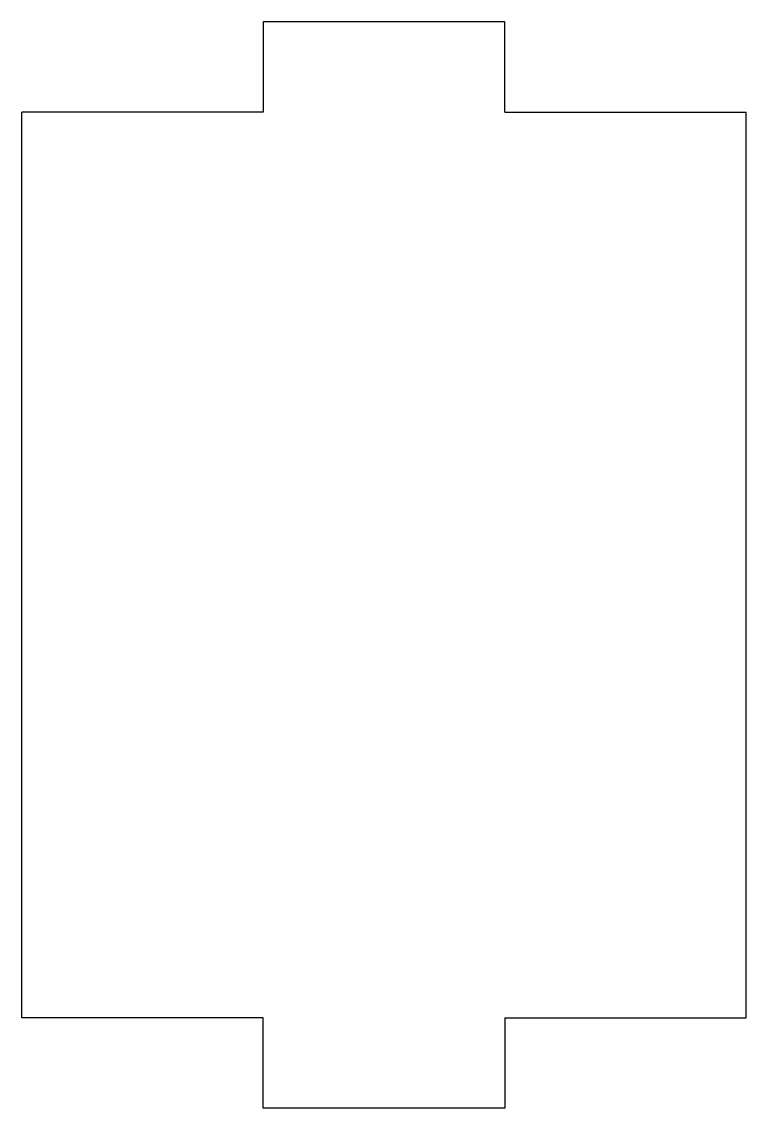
# Model space of a CAD drawing. Header units: millimetres. Extents: x -12 to 12, y -18 to 18.
import ezdxf

# ---------------------------------------------------------------- set-up
doc = ezdxf.new("R2010")
doc.units = ezdxf.units.MM

msp = doc.modelspace()

# ---------------------------------------------------------------- linework, layer by layer
at = {"color": 7, "linetype": 'Continuous', "lineweight": 25}
for p, q in [((-4, 18), (-4, 15)), ((4, 18), (-4, 18)), ((4, 15), (4, 18)), ((-4, 15), (-12, 15)), ((-12, -15), (-12, 15)), ((4, 15), (12, 15)), ((12, -15), (12, 15)), ((-4, -15), (-12, -15)), ((-4, -18), (-4, -15)), ((4, -15), (4, -18)), ((4, -15), (12, -15)), ((4, -18), (-4, -18))]:
    msp.add_line(p, q, dxfattribs=at)

doc.saveas('drawing.dxf')
